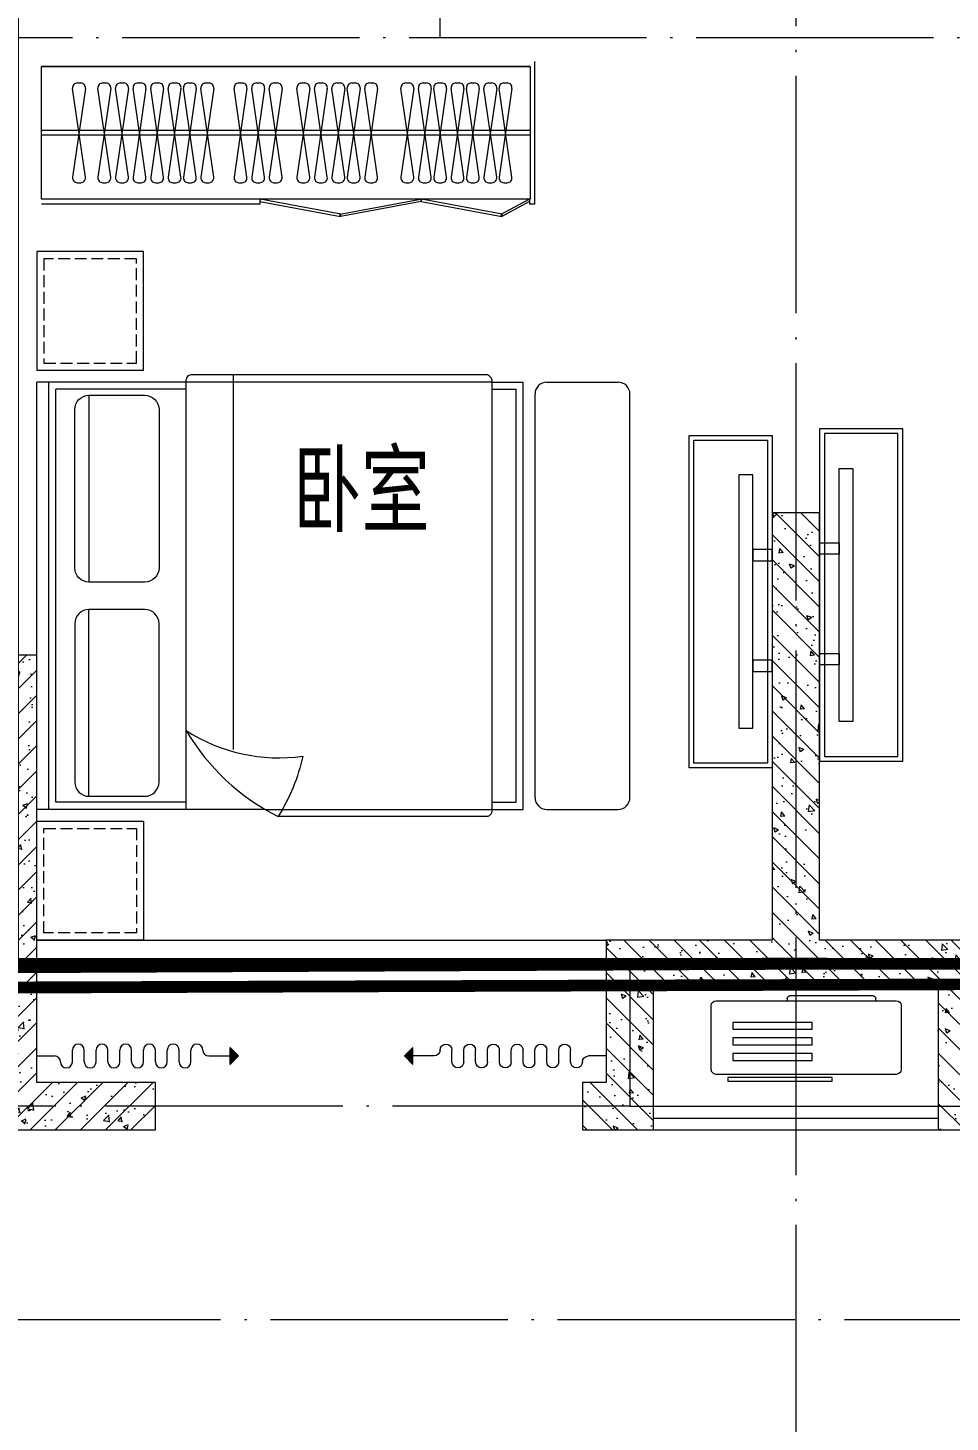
# Model space of a CAD drawing. Extents: x 5393441 to 5456441, y -1528218 to -1483673.
# Drawn here: x 5421704 to 5425591, y -1512931 to -1507058 of the extents above; entities that cross this region are included whole.
import ezdxf
from ezdxf.enums import TextEntityAlignment as Align

# ---------------------------------------------------------------- set-up
doc = ezdxf.new("R2010")
doc.units = 0
doc.header["$LTSCALE"] = 1000
doc.header["$MEASUREMENT"] = 0
doc.linetypes.add('DASH', pattern=[0.35, 0.25, -0.1])
doc.linetypes.add('DOTE', pattern=[2.4200000000000004, 2, -0.2, 0.02, -0.2])
for name, color, linetype, lineweight in [('DOTE', 250, 'DOTE', 5), ('fd', 4, 'Continuous', 5), ('PUB_TEXT', 7, 'Continuous', 5), ('RAIL', 163, 'Continuous', 5), ('WINDOW', 4, 'Continuous', 5), ('剪力墙', 2, 'Continuous', 15), ('剪力墙填充', 8, 'Continuous', 5), ('家具', 159, 'Continuous', 5), ('面积', 190, 'Continuous', 5)]:
    doc.layers.add(name, color=color, linetype=linetype, lineweight=lineweight)
doc.styles.add('_TCH_SPACE', font='simplex_.ttf', dxfattribs={"height": 5, "bigfont": 'GBCBIG'})
doc.styles.add('DIM_FONT', font='细黑一简.ttf', dxfattribs={"width": 0.8})

# ---------------------------------------------------------------- blocks, each defined once
blk = doc.blocks.new('A$C4EB5717C')
at = {"layer": '家具', "color": 8}
for p, q in [((520.3117667576298, 110.0002054055221), (520.3117667576298, 120.0002054055803)), ((893.1474350141361, 120.0002054055221), (893.1474350141361, 110.0002054054639)), ((883.1474350141361, 100.0002054054639), (530.3117667576298, 100.0002054055221))]:
    blk.add_line(p, q, dxfattribs=at)
at = {"layer": '家具'}
blk.add_lwpolyline([(220.000500085258, 120.0002054057649), (980.0005000853247, 120.0002054055122, 0.414213562373517), (1000.000500085331, 140.0002054055343), (1000.000500085032, 410.0002054054835, 0.414213562372746), (980.0005000850335, 430.0002054054614), (220.0005000855657, 430.0002054055245, 0.4142135623727947), (200.0005000855641, 410.0002054055467), (200.0005000852647, 140.0002054057871, 0.4142135623733224)], format="xyb", close=True, dxfattribs=at)
at = {"layer": '家具', "color": 8}
for points in [[(269.2124938257039, 459.1095238242997), (709.030639189994, 459.1095238242997), (709.030639189994, 443.9954681674717), (269.2124938257039, 443.9954681674717)], [(290.3771249873098, 371.5336505089654), (625.9059255968314, 371.5336505089654), (625.9059255968314, 342.5620511712041), (290.3771249873098, 342.5620511712041)], [(290.3771249873098, 305.7317620350514), (625.9059255968314, 305.7317620350514), (625.9059255968314, 276.7601626972901), (290.3771249873098, 276.7601626972901)], [(290.3771249873098, 239.9298735611374), (625.9059255968314, 239.9298735611374), (625.9059255968314, 210.9582742233761), (290.3771249873098, 210.9582742233761)]]:
    blk.add_lwpolyline(points, close=True, dxfattribs=at)
for centre, start, end in [((530.3117667576298, 110.0002054055221), 180, 270), ((883.1474350141361, 110.0002054054639), 270, 0)]:
    blk.add_arc(centre, 10, start, end, dxfattribs=at)
blk = doc.blocks.new('ytjhgkj')
at = {"layer": '家具', "ltscale": 0.5}
blk.add_lwpolyline([(34949.42200023276, 26115.78217387347), (34599.42200023276, 26115.78217387347), (34599.42200023276, 27515.78217387347), (34949.42200023276, 27515.78217387347)], close=True, dxfattribs=at)
at = {"layer": '家具', "color": 251, "ltscale": 40}
for points in [[(34929.42200023276, 26135.78217387347), (34619.42200023276, 26135.78217387347), (34619.42200023276, 27495.78217387347), (34929.42200023276, 27495.78217387347)], [(34739.41414774628, 27348.91477382826), (34681.28702183755, 27348.91477382826), (34681.28702183755, 26282.64944328725), (34739.41414774628, 26282.64944328725)], [(34681.28702183755, 27110.15441524234), (34599.42202354333, 27110.15441524234), (34599.42202354333, 27062.23665620092), (34681.28702183755, 27062.23665620092)], [(34681.28702183755, 26643.83288781889), (34599.42202354333, 26643.83288781889), (34599.42202354333, 26595.91512877747), (34681.28702183755, 26595.91512877747)]]:
    blk.add_lwpolyline(points, close=True, dxfattribs=at)
blk = doc.blocks.new('dgfgf')
at = {"layer": '家具'}
blk.add_lwpolyline([(7597.416674697219, -62676.15392832961), (7147.416674697219, -62676.15392832962), (7147.41667469719, -63176.15392832961), (7597.416674697219, -63176.15392832962), (7597.416674697219, -62676.15392832961), (7517.416674697219, -62676.1539283296)], dxfattribs=at)
at = {"layer": '家具', "color": 251, "linetype": 'DASH', "ltscale": 0.2}
blk.add_lwpolyline([(7567.416674697248, -62706.1539283296), (7177.416674697248, -62706.1539283296), (7177.416674697248, -63146.1539283296), (7567.416674697248, -63146.1539283296)], close=True, dxfattribs=at)
blk = doc.blocks.new('A$C31D9048E')
at = {"layer": '家具'}
for p, q in [((629.0947279543325, 2349.999674198214), (-0.0004633956123143435, 2349.999674198214)), ((-0.0004633956123143435, 549.9996741979849), (-0.0004633956123143435, 2349.999674198214)), ((49.99953660438769, 549.9996741982177), (49.99953660415486, 2349.999674198214)), ((629.0947279545944, 550.0328832964879), (629.0947279543616, 2359.999674198214)), ((1919.999536604155, 2349.999674198214), (629.0947279543325, 2349.999674198214)), ((1899.999536604155, 2379.999674198447), (649.0947279543616, 2379.999674198214)), ((829.4731462656055, 802.6156097261701), (829.4731462653435, 2379.999674198218)), ((1919.99921416468, 550.0287037072667), (1919.999534142669, 2349.999674198218)), ((1919.999536604155, 2349.999674198214), (2049.999536604126, 2349.999674198214)), ((2049.999536604359, 550.0328832964879), (2049.999536604126, 2349.999674198214)), ((2149.999536604155, 2349.999674198101), (2449.999536604126, 2349.999674198334)), ((79.99953660438769, 579.9996741982177), (79.99953660415486, 2319.999674198214)), ((629.0947279543616, 2319.999674198218), (79.99953660415486, 2319.999674198214)), ((219.8553038064856, 2294.541980189038), (219.8553038064856, 1507.784253727645)), ((1919.999536604126, 2319.999674198218), (2019.999536604155, 2319.999674198214)), ((2019.999536604388, 580.0319187936802), (2019.999536604155, 2319.999674198214)), ((2099.999536604155, 600.0328832964879), (2099.999536604155, 2299.999674198098)), ((2499.999536604621, 600.0328832964879), (2499.999536604155, 2299.999674198334)), ((219.8553038064856, 605.4573682073969), (219.8553038064856, 1392.215094668791)), ((962.3110120284546, 549.9996741984505), (-0.0004633956123143435, 549.9996741979849)), ((629.0947279545944, 579.9996741984505), (79.99953660438769, 579.9996741982177)), ((962.3110120284546, 549.9996741984505), (1919.999214164913, 550.0288396433425)), ((1919.999214164913, 550.0288396433425), (2049.999536604359, 550.0328832964879)), ((1919.999221548904, 580.02870372287), (2019.999536604388, 580.0319187936802)), ((2149.999536604126, 550.0328832964842), (2449.999536604621, 550.0328832964879)), ((1899.999536604155, 519.9996741982177), (1017.059984328225, 519.9996741982177))]:
    blk.add_line(p, q, dxfattribs=at)
for points in [[(219.8553038064856, 2294.541980189038), (455.2526807535614, 2294.541980189038, -0.4142135623730953), (515.2526807535905, 2234.541980189038), (515.2526807536196, 1567.784253727641, -0.414213562373095), (455.2526807535614, 1507.784253727641), (219.8553038064856, 1507.784253727645, -0.414213562373095), (159.8553038064565, 1567.784253727645), (159.8553038064856, 2234.541980189035, -0.414213562373095)], [(219.8553038064856, 605.4573682073969), (455.2526807535905, 605.4573682073969, 0.4142135623730953), (515.2526807535905, 665.4573682073969), (515.2526807535905, 1332.215094668787, 0.414213562373095), (455.2526807535905, 1392.215094668787), (219.8553038064856, 1392.215094668791, 0.414213562373095), (159.8553038064856, 1332.215094668791), (159.8553038064565, 665.4573682073933, 0.414213562373095)]]:
    blk.add_lwpolyline(points, format="xyb", close=True, dxfattribs=at)
blk.add_lwpolyline([(629.0947279545944, 882.6448233297524, 0.1803020398392493), (1120.790569794597, 774.6378054388297, -0.08863692969021798), (1017.063932771096, 520.1276560507249, 28871.27155084922)], format="xyb", dxfattribs=at)
for centre, radius, start, end in [((649.0947279543616, 2359.999674198214), 20, 90, 180), ((1889.355076357722, 2351.236703215163), 30.66941528179127, 357.6883884876952, 69.69174004803045), ((2149.999536604155, 2299.999674198098), 50, 90, 180), ((2449.999536604155, 2299.999674198334), 50, 0, 90), ((1441.535840251221, 1363.264081658563), 943.9573255325126, 210.6074670313335, 243.2773086985565), ((2149.999536604155, 600.0328832964879), 50, 180, 270), ((2449.999536604591, 600.0328832964879), 50, 270, 0), ((1889.317952258047, 548.7882536090874), 30.70632750165869, 290.3566406109307, 2.315219899535929)]:
    blk.add_arc(centre, radius, start, end, dxfattribs=at)
at = {"layer": '家具', "color": 8}
blk.add_blockref('dgfgf', (-7147.417138092918, 65576.15360252792), dxfattribs=at)
at = {"layer": '家具', "xscale": -0.9999999999999999, "rotation": 180}
blk.add_blockref('dgfgf', (-7147.417138092918, -62676.15425413148), dxfattribs=at)
blk = doc.blocks.new('A$C50400A6F')
at = {"layer": '家具'}
blk.add_hatch(color=256, dxfattribs=at).paths.add_polyline_path([(814.6446048791113, 14.64463077617984), (814.6446048791113, 85.35530889483925), (849.999943938441, 49.99996983550955)])
for p, q in [((149.999943938441, 24.99996983550955), (149.999943938441, 74.99996983550955)), ((199.999943938441, 24.99996983550955), (199.999943938441, 74.99996983550955)), ((249.999943938441, 24.99996983550955), (249.999943938441, 74.99996983550955)), ((299.999943938441, 24.99996983550955), (299.999943938441, 74.99996983550955)), ((349.999943938441, 24.99996983550955), (349.999943938441, 74.99996983550955)), ((399.999943938441, 24.99996983550955), (399.999943938441, 74.99996983550955)), ((449.999943938441, 24.99996983550955), (449.999943938441, 74.99996983550955)), ((499.999943938441, 24.99996983550955), (499.999943938441, 74.99996983550955)), ((549.999943938441, 24.99996983550955), (549.999943938441, 74.99996983550955)), ((599.999943938441, 24.99996983550955), (599.999943938441, 74.99996983550955)), ((649.999943938441, 24.99996983550955), (649.999943938441, 74.99996983550955)), ((699.999943938441, 74.99996983550955), (699.999943938441, 74.99996983550955)), ((849.999943938441, 49.99996983550955), (814.6446048791113, 85.35530889483925)), ((814.6446048791113, 14.64463077617984), (814.644604879104, 85.35530889484653)), ((-5.606155900750309e-05, 49.99996983550955), (74.99994393844099, 49.99996983550955)), ((99.99994393844099, 24.99996983550955), (99.99994393844099, 24.99996983550955)), ((724.999943938441, 49.99996983550955), (814.644604879104, 49.99996983550955)), ((849.999943938441, 49.99996983550955), (814.6446048791113, 14.64463077617984))]:
    blk.add_line(p, q, dxfattribs=at)
for centre, start, end in [((174.999943938441, 74.99996983550955), 0, 180), ((274.999943938441, 74.99996983550955), 0, 180), ((374.999943938441, 74.99996983550955), 0, 180), ((474.999943938441, 74.99996983550955), 0, 180), ((574.999943938441, 74.99996983550955), 0, 180), ((674.999943938441, 74.99996983550955), 0, 180), ((724.999943938441, 74.99996983550955), 180, 270), ((74.99994393844099, 24.99996983550955), 0, 90), ((124.999943938441, 24.99996983550955), 180, 0), ((224.999943938441, 24.99996983550955), 180, 0), ((324.999943938441, 24.99996983550955), 180, 0), ((424.999943938441, 24.99996983550955), 180, 0), ((524.999943938441, 24.99996983550955), 180, 0), ((624.999943938441, 24.99996983550955), 180, 0)]:
    blk.add_arc(centre, 25, start, end, dxfattribs=at)
blk = doc.blocks.new('jianliqiang')
at = {"layer": '剪力墙填充'}
h = blk.add_hatch(dxfattribs=at)
h.set_pattern_fill('钢筋混凝土', color=256, scale=30, style=0)
h.set_pattern_definition([(135.0000000166486, (5909537.566687189, 5985.961598103284), (53.03300857358112, 53.033008604401), []), (130.0000000166486, (5909537.566687189, 5985.961598103284), (-215.1780547747558, -18.82564055730339), [22.5, -247.5]), (185.0000000166486, (5909537.566687189, 5985.961598103284), (41.62540001833007, 225.6576401220987), [18, -198]), (79.5486000166486, (5909519.63518319, 5984.392796098022), (-173.5528145743061, 206.8318625678564), [19.12205699999995, -210.3426335999996]), (133.8158000166486, (5909537.566687171, 6045.961598103284), (-320.1723145732648, -49.65570439173874), [33.75, -371.25]), (83.3644000166486, (5909510.885663672, 6041.823605995509), (-280.3988117495266, 292.2353611886563), [28.68308639999995, -315.5138999999992]), (188.8158000166486, (5909537.566687171, 6045.961598103284), (-280.3985836250038, 292.2355801961212), [27, -297]), (159.0000000166486, (5909507.566687176, 6030.961598094553), (-179.0721156004415, -120.7856672516351), [22.5, -247.5]), (214.0000000166486, (5909507.566687176, 6030.961598094553), (-72.99459963968714, 217.5450134928457), [17.99999999999999, -197.9999999999999]), (108.5486000166486, (5909492.644017278, 6020.896116290241), (-252.0667886025625, 96.759148939742), [19.122057, -210.3426336]), (142.5000000166486, (5909537.566687189, 5985.961598103284), (-3.647956624206154, 99.86815614833344), [0, -195.6, 0, -201, 0, -198.75]), (172.5000000166486, (5909537.566687189, 5985.961598103284), (-78.92086126702615, 118.3235135417758), [0, -114.6, 0, -191.1, 0, -75.75]), (212.5000000166486, (5909604.466687188, 5985.961598122725), (-160.1467308497566, -6.766461566848198), [0, -75, 0, -234, 0, -310.5]), (222.5000000166486, (5909634.466687188, 5985.961598131456), (-174.9558508114422, 30.03149464885791), [0, -97.5, 0, -155.4, 0, -220.5])])
h.paths.add_polyline_path([(3235072.603511647, -533867.5624207046), (3234872.603506584, -533867.5624207449), (3234872.603506962, -535667.5624207449), (3234172.603513712, -535667.5624208832), (3234172.603513886, -536267.5624380196), (3234072.603513003, -536267.5624380421), (3234072.603513049, -536467.5624380454), (3234372.603513053, -536467.5624381257), (3234372.603512933, -535867.562438081), (3235572.603579616, -535867.5624378102), (3235572.603512423, -536467.562437623), (3236072.603510561, -536467.5624376845), (3236072.603510514, -536267.5624376845), (3235772.603512979, -536267.5624377548), (3235772.60351279, -535667.5624377681), (3235072.603512301, -535667.56242072)])
h = blk.add_hatch(dxfattribs=at)
h.set_pattern_fill('钢筋混凝土', color=256, scale=30, style=0)
h.set_pattern_definition([(45, (679807.6401672168, 5985.960837102029), (-53.03300858899106, 53.03300858899107), []), (49.99999999999999, (679807.6401672168, 5985.960837102029), (215.178054780226, -18.82564049477853), [22.5, -247.5]), (355, (679807.6401672168, 5985.960837102029), (-41.6254000839, 225.6576401100035), [18, -198]), (100.4514, (679825.5716712167, 5984.392035102006), (173.5528145142065, 206.8318626182861), [19.12205699999993, -210.3426335999995]), (46.18420000000001, (679807.6401672168, 6045.960837102029), (320.1723145876933, -49.65570429870542), [33.75, -371.25]), (96.63559999999998, (679834.3211907167, 6041.822845002054), (280.398811664611, 292.2353612701325), [28.68308639999996, -315.5138999999993]), (351.1842, (679807.6401672168, 6045.960837102029), (280.3985835400882, 292.2355802775974), [27, -297]), (21, (679837.6401672168, 6030.960837102029), (179.0721156355385, -120.7856671996016), [22.5, -247.5]), (326.0000000000001, (679837.6401672168, 6030.960837102029), (72.99459957647451, 217.5450135140559), [18, -198]), (71.4514, (679852.5628371169, 6020.895355302026), (252.066788574447, 96.75914901298572), [19.122057, -210.3426336]), (37.50000000000001, (679807.6401672168, 5985.960837102029), (3.647956595187201, 99.86815614939344), [0, -195.6, 0, -201, 0, -198.75]), (7.499999999999999, (679807.6401672168, 5985.960837102029), (78.92086123264458, 118.3235135647081), [0, -114.6, 0, -191.1, 0, -75.75]), (327.5, (679740.7401672169, 5985.960837102029), (160.1467308517227, -6.76646152031394), [0, -75, 0, -234, 0, -310.5]), (317.5, (679710.7401672169, 5985.960837102029), (174.9558508027159, 30.03149469969529), [0, -97.5, 0, -155.4, 0, -220.5])])
h.paths.add_polyline_path([(3231072.603504538, -536267.5624213708), (3231072.603504527, -536467.5624213708), (3231772.603504428, -536467.5624213088), (3232272.60350938, -536467.5624213121), (3232272.60350938, -536267.5624213121), (3231772.603504409, -536267.5624213619), (3231772.603504409, -534467.5624213619), (3231572.603504251, -534467.5624213796), (3231572.603504409, -536267.562421395)])
at = {"layer": '剪力墙'}
for points in [[(3235072.603511647, -533867.5624207046), (3234872.603506584, -533867.5624207449), (3234872.603506962, -535667.5624207449), (3234172.603513712, -535667.5624208832), (3234172.603513886, -536267.5624380196), (3234072.603513003, -536267.5624380421), (3234072.603513049, -536467.5624380454), (3234372.603513053, -536467.5624381257), (3234372.603512933, -535867.562438081), (3235572.603579616, -535867.5624378102), (3235572.603512423, -536467.562437623), (3236072.603510561, -536467.5624376845), (3236072.603510514, -536267.5624376845), (3235772.603512979, -536267.5624377548), (3235772.60351279, -535667.5624377681), (3235072.603512301, -535667.56242072)], [(3231072.603504538, -536267.5624213708), (3231072.603504527, -536467.5624213708), (3231772.603504428, -536467.5624213088), (3232272.60350938, -536467.5624213121), (3232272.60350938, -536267.5624213121), (3231772.603504409, -536267.5624213619), (3231772.603504409, -534467.5624213619), (3231572.603504251, -534467.5624213796), (3231572.603504409, -536267.562421395)]]:
    blk.add_lwpolyline(points, close=True, dxfattribs=at)
blk.add_lwpolyline([(3235572.603512883, -535867.5624378102), (3234872.603512052, -535867.5624206918), (3234372.603512901, -535867.5624208348)], dxfattribs=at)

msp = doc.modelspace()

# ---------------------------------------------------------------- linework, layer by layer
at = {"layer": 'DOTE'}
msp.add_line((5423441.184811097, -1507100.437120574), (5423441.184811093, -1504700.437120281), dxfattribs=at)
at = {"layer": 'DOTE', "linetype": 'DOTE', "ltscale": 0.5}
for p, q in [((5424941.184815693, -1506050.437120214), (5424941.184816394, -1515828.965764379)), ((5427941.184810849, -1507100.437121223), (5421641.184810351, -1507100.437120314)), ((5424541.184816039, -1511000.437120293), (5421641.184811093, -1511000.437120241)), ((5424241.184816041, -1511000.437120287), (5424241.184816083, -1511600.437120305)), ((5427941.184810949, -1511000.437120154), (5424541.184816054, -1511000.437120293)), ((5424241.184816083, -1511600.437120287), (5421641.184811159, -1511600.437120241)), ((5443086.259221252, -1512500.437119466), (5421641.184811221, -1512500.437120314))]:
    msp.add_line(p, q, dxfattribs=at)
at = {"layer": 'DOTE', "linetype": 'DOTE'}
msp.add_line((5424241.184816083, -1511600.437120305), (5425641.184816075, -1511600.437120247), dxfattribs=at)
at = {"layer": 'RAIL'}
for p, q in [((5424341.184816084, -1511650.43712032), (5425541.184815998, -1511650.437120247)), ((5424341.184816089, -1511700.43712032), (5425541.184816003, -1511700.437120247))]:
    msp.add_line(p, q, dxfattribs=at)
at = {"layer": 'WINDOW'}
msp.add_line((5421741.184811061, -1510900.437120503), (5424141.184816007, -1510900.437120249), dxfattribs=at)
at = {"layer": '家具'}
for p, q in [((5423821.184811839, -1507220.437120522), (5421761.184811104, -1507220.437121605)), ((5423841.184811959, -1507800.437120518), (5423841.184811845, -1507200.437120627)), ((5422681.184788743, -1507780.437121871), (5421761.18481122, -1507780.437121589)), ((5422681.184788747, -1507800.437121871), (5421761.184811223, -1507800.437121589)), ((5422681.184788743, -1507780.437121871), (5422681.184788747, -1507800.437121871)), ((5423818.68478859, -1507780.437120568), (5423821.184811954, -1507780.437120522)), ((5423818.68478859, -1507780.437120568), (5423818.684788595, -1507800.437120568)), ((5423818.68478859, -1507780.437120663), (5423818.684788595, -1507800.437120568)), ((5423841.184811959, -1507800.437120518), (5423818.684788595, -1507800.437120568))]:
    msp.add_line(p, q, dxfattribs=at)
at = {"layer": '家具', "color": 8}
for p, q in [((5421912.237421005, -1507290.437121887), (5421926.55009847, -1507290.437121884)), ((5422019.125828943, -1507290.437121886), (5422033.438506409, -1507290.437121883)), ((5422093.484926087, -1507290.437121871), (5422107.797603552, -1507290.437121868)), ((5422167.075617456, -1507290.437121856), (5422181.388294921, -1507290.437121853)), ((5422241.4347146, -1507290.43712184), (5422255.747392065, -1507290.437121837)), ((5422315.025405969, -1507290.437121825), (5422329.338083434, -1507290.437121822)), ((5422379.417112694, -1507290.437121812), (5422393.72979016, -1507290.437121809)), ((5422453.007804063, -1507290.437121797), (5422467.320481529, -1507290.437121794)), ((5422592.941219524, -1507290.437121799), (5422607.25389699, -1507290.437121796)), ((5422667.300316668, -1507290.437121783), (5422681.612994133, -1507290.43712178)), ((5422740.891008037, -1507290.437121767), (5422755.203685503, -1507290.437121763)), ((5422857.399478831, -1507290.437121775), (5422871.712156297, -1507290.437121772)), ((5422931.758575975, -1507290.437121759), (5422946.07125344, -1507290.437121756)), ((5423005.349267344, -1507290.437121743), (5423019.66194481, -1507290.437121739)), ((5423069.740974071, -1507290.437121728), (5423084.053651536, -1507290.437121725)), ((5423143.33166544, -1507290.437121712), (5423157.644342906, -1507290.437121709)), ((5423296.185190706, -1507290.437121703), (5423310.497868171, -1507290.4371217)), ((5423369.775882075, -1507290.437121688), (5423384.088559541, -1507290.437121685)), ((5423434.167588801, -1507290.437121674), (5423448.480266267, -1507290.437121671)), ((5423507.75828017, -1507290.437121659), (5423522.070957636, -1507290.437121656)), ((5423572.149986896, -1507290.437121646), (5423586.462664361, -1507290.437121643)), ((5423645.740678265, -1507290.437121631), (5423660.05335573, -1507290.437121628)), ((5423710.13238499, -1507290.437121618), (5423724.445062456, -1507290.437121614)), ((5421946.374656488, -1507313.080396282), (5421892.412863073, -1507687.793847489)), ((5421946.374656566, -1507687.793847478), (5421892.412862996, -1507313.080396293)), ((5422053.263064426, -1507313.080396281), (5421999.301271011, -1507687.793847488)), ((5422053.263064505, -1507687.793847477), (5421999.301270935, -1507313.080396292)), ((5422127.62216157, -1507313.080396265), (5422073.660368155, -1507687.793847473)), ((5422127.622161648, -1507687.793847462), (5422073.660368077, -1507313.080396276)), ((5422201.212852939, -1507313.08039625), (5422147.251059524, -1507687.793847458)), ((5422201.212853017, -1507687.793847447), (5422147.251059447, -1507313.080396262)), ((5422275.571950083, -1507313.080396235), (5422221.610156667, -1507687.793847442)), ((5422275.571950161, -1507687.793847431), (5422221.61015659, -1507313.080396246)), ((5422349.162641453, -1507313.08039622), (5422295.200848036, -1507687.793847427)), ((5422349.16264153, -1507687.793847416), (5422295.20084796, -1507313.080396231)), ((5422413.554348178, -1507313.080396206), (5422359.592554763, -1507687.793847414)), ((5422413.554348256, -1507687.793847403), (5422359.592554686, -1507313.080396218)), ((5422487.145039548, -1507313.080396191), (5422433.183246132, -1507687.793847399)), ((5422487.145039625, -1507687.793847388), (5422433.183246055, -1507313.080396202)), ((5422627.078455009, -1507313.080396193), (5422573.116661599, -1507687.793847402)), ((5422627.078455091, -1507687.79384739), (5422573.116661516, -1507313.080396205)), ((5422701.437552152, -1507313.080396177), (5422647.475758742, -1507687.793847385)), ((5422701.437552235, -1507687.793847374), (5422647.47575866, -1507313.080396189)), ((5422775.028243522, -1507313.080396161), (5422721.066450112, -1507687.793847369)), ((5422775.028243604, -1507687.793847357), (5422721.066450029, -1507313.080396173)), ((5422891.536714315, -1507313.08039617), (5422837.574920906, -1507687.793847378)), ((5422891.536714398, -1507687.793847366), (5422837.574920823, -1507313.080396182)), ((5422965.895811459, -1507313.080396153), (5422911.934018048, -1507687.793847362)), ((5422965.895811542, -1507687.79384735), (5422911.934017967, -1507313.080396165)), ((5423039.486502829, -1507313.080396137), (5422985.524709418, -1507687.793847345)), ((5423039.486502911, -1507687.793847333), (5422985.524709336, -1507313.080396149)), ((5423103.878209555, -1507313.080396123), (5423049.916416145, -1507687.793847331)), ((5423103.878209637, -1507687.793847319), (5423049.916416061, -1507313.080396135)), ((5423177.468900924, -1507313.080396106), (5423123.507107514, -1507687.793847315)), ((5423177.468901007, -1507687.793847303), (5423123.50710743, -1507313.080396118)), ((5423330.32242619, -1507313.080396098), (5423276.360632773, -1507687.793847305)), ((5423330.322426266, -1507687.793847294), (5423276.360632696, -1507313.080396109)), ((5423403.913117559, -1507313.080396082), (5423349.951324143, -1507687.79384729)), ((5423403.913117636, -1507687.793847279), (5423349.951324065, -1507313.080396094)), ((5423468.304824284, -1507313.080396069), (5423414.343030869, -1507687.793847277)), ((5423468.304824362, -1507687.793847265), (5423414.343030792, -1507313.08039608)), ((5423541.895515653, -1507313.080396054), (5423487.933722238, -1507687.793847261)), ((5423541.895515731, -1507687.793847251), (5423487.933722161, -1507313.080396065)), ((5423606.287222379, -1507313.080396041), (5423552.325428964, -1507687.793847248)), ((5423606.287222456, -1507687.793847237), (5423552.325428887, -1507313.080396052)), ((5423679.877913749, -1507313.080396025), (5423625.916120333, -1507687.793847233)), ((5423679.877913826, -1507687.793847222), (5423625.916120256, -1507313.080396037)), ((5423744.269620474, -1507313.080396012), (5423690.307827059, -1507687.79384722)), ((5423744.269620552, -1507687.793847208), (5423690.307826982, -1507313.080396023)), ((5423821.184811894, -1507490.437120522), (5421761.18481116, -1507490.437121589)), ((5423821.184811899, -1507510.437120522), (5421761.184811164, -1507510.437121589)), ((5421912.237421091, -1507710.437121887), (5421926.550098556, -1507710.437121884)), ((5422019.125829029, -1507710.437121886), (5422033.438506494, -1507710.437121883)), ((5422093.484926173, -1507710.437121871), (5422107.797603638, -1507710.437121868)), ((5422167.075617542, -1507710.437121856), (5422181.388295007, -1507710.437121853)), ((5422241.434714685, -1507710.43712184), (5422255.747392151, -1507710.437121837)), ((5422315.025406054, -1507710.437121825), (5422329.338083521, -1507710.437121822)), ((5422379.417112781, -1507710.437121812), (5422393.729790246, -1507710.437121809)), ((5422453.00780415, -1507710.437121797), (5422467.320481616, -1507710.437121794)), ((5422592.941219618, -1507710.437121799), (5422607.253897083, -1507710.437121796)), ((5422667.300316761, -1507710.437121783), (5422681.612994227, -1507710.43712178)), ((5422740.89100813, -1507710.437121767), (5422755.203685596, -1507710.437121763)), ((5422857.399478924, -1507710.437121775), (5422871.71215639, -1507710.437121772)), ((5422931.758576068, -1507710.437121759), (5422946.071253533, -1507710.437121756)), ((5423005.349267437, -1507710.437121743), (5423019.661944903, -1507710.437121739)), ((5423069.740974163, -1507710.437121728), (5423084.053651628, -1507710.437121725)), ((5423143.331665532, -1507710.437121712), (5423157.644342997, -1507710.437121709)), ((5423296.185190792, -1507710.437121703), (5423310.497868258, -1507710.4371217)), ((5423369.775882161, -1507710.437121688), (5423384.088559627, -1507710.437121685)), ((5423434.167588887, -1507710.437121674), (5423448.480266352, -1507710.437121671)), ((5423507.758280256, -1507710.437121659), (5423522.070957721, -1507710.437121656)), ((5423572.149986981, -1507710.437121646), (5423586.462664447, -1507710.437121643)), ((5423645.74067835, -1507710.437121631), (5423660.053355817, -1507710.437121628)), ((5423710.132385077, -1507710.437121618), (5423724.445062542, -1507710.437121614))]:
    msp.add_line(p, q, dxfattribs=at)
at = {"layer": '家具'}
for points in [[(5423821.184811954, -1507780.437120522), (5421761.184811231, -1507780.437121589), (5421761.184811115, -1507220.437121628), (5423821.184811839, -1507220.437120561)], [(5422681.184788744, -1507790.269219888), (5423021.18478873, -1507853.371486468), (5423023.009575996, -1507843.53938845), (5422683.00957601, -1507780.43712187)], [(5423361.18478869, -1507790.269219748), (5423021.18478873, -1507853.371486468), (5423019.360001461, -1507843.539388451), (5423359.360001421, -1507780.437121731)], [(5423361.184788694, -1507790.269219748), (5423701.184788679, -1507853.371486328), (5423703.009575944, -1507843.53938831), (5423363.009575959, -1507780.43712173)], [(5423818.684788593, -1507790.269218586), (5423701.184788679, -1507853.371486328), (5423699.360001409, -1507843.539388311), (5423816.860001324, -1507780.437120569)]]:
    msp.add_lwpolyline(points, close=True, dxfattribs=at)
at = {"layer": '家具', "color": 8}
for centre, start, end in [((5421912.237421009, -1507310.437121887), 90, 187.5946433684754), ((5421926.550098474, -1507310.437121884), 352.4053566550765, 90), ((5422019.125828947, -1507310.437121886), 90, 187.5946433684754), ((5422033.438506412, -1507310.437121883), 352.4053566550765, 90), ((5422093.484926091, -1507310.437121871), 90, 187.5946433684754), ((5422107.797603556, -1507310.437121868), 352.4053566550765, 90), ((5422167.07561746, -1507310.437121856), 90, 187.5946433684754), ((5422181.388294925, -1507310.437121853), 352.4053566550765, 90), ((5422241.434714603, -1507310.43712184), 90, 187.5946433684754), ((5422255.747392069, -1507310.437121837), 352.4053566550765, 90), ((5422315.025405972, -1507310.437121825), 90, 187.5946433684754), ((5422329.338083439, -1507310.437121822), 352.4053566550765, 90), ((5422379.417112699, -1507310.437121812), 90, 187.5946433684754), ((5422393.729790164, -1507310.437121809), 352.4053566550765, 90), ((5422453.007804068, -1507310.437121797), 90, 187.5946433684754), ((5422467.320481534, -1507310.437121794), 352.4053566550765, 90), ((5422592.941219529, -1507310.437121799), 90, 187.5946433684754), ((5422607.253896995, -1507310.437121796), 352.4053566550765, 90), ((5422667.300316673, -1507310.437121783), 90, 187.5946433684754), ((5422681.612994138, -1507310.43712178), 352.4053566550765, 90), ((5422740.891008042, -1507310.437121767), 90, 187.5946433684754), ((5422755.203685508, -1507310.437121763), 352.4053566550765, 90), ((5422857.399478836, -1507310.437121775), 90, 187.5946433684754), ((5422871.712156301, -1507310.437121772), 352.4053566550765, 90), ((5422931.75857598, -1507310.437121759), 90, 187.5946433684754), ((5422946.071253445, -1507310.437121756), 352.4053566550765, 90), ((5423005.349267349, -1507310.437121743), 90, 187.5946433684754), ((5423019.661944815, -1507310.437121739), 352.4053566550765, 90), ((5423069.740974075, -1507310.437121728), 90, 187.5946433684754), ((5423084.053651541, -1507310.437121725), 352.4053566550765, 90), ((5423143.331665444, -1507310.437121712), 90, 187.5946433684754), ((5423157.64434291, -1507310.437121709), 352.4053566550765, 90), ((5423296.18519071, -1507310.437121703), 90, 187.5946433684754), ((5423310.497868176, -1507310.4371217), 352.4053566550765, 90), ((5423369.775882079, -1507310.437121688), 90, 187.5946433684754), ((5423384.088559545, -1507310.437121685), 352.4053566550765, 90), ((5423434.167588805, -1507310.437121674), 90, 187.5946433684754), ((5423448.48026627, -1507310.437121671), 352.4053566550765, 90), ((5423507.758280174, -1507310.437121659), 90, 187.5946433684754), ((5423522.070957639, -1507310.437121656), 352.4053566550765, 90), ((5423572.149986899, -1507310.437121646), 90, 187.5946433684754), ((5423586.462664365, -1507310.437121643), 352.4053566550765, 90), ((5423645.740678268, -1507310.437121631), 90, 187.5946433684754), ((5423660.053355735, -1507310.437121628), 352.4053566550765, 90), ((5423710.132384995, -1507310.437121618), 90, 187.5946433684754), ((5423724.44506246, -1507310.437121614), 352.4053566550765, 90), ((5421912.237421087, -1507690.437121887), 172.4053566550766, 270), ((5421926.550098552, -1507690.437121884), 270, 7.594643368475433), ((5422019.125829025, -1507690.437121886), 172.4053566550766, 270), ((5422033.438506491, -1507690.437121883), 270, 7.594643368475433), ((5422093.484926169, -1507690.437121871), 172.4053566550766, 270), ((5422107.797603634, -1507690.437121868), 270, 7.594643368475433), ((5422167.075617538, -1507690.437121856), 172.4053566550766, 270), ((5422181.388295003, -1507690.437121853), 270, 7.594643368475433), ((5422241.434714681, -1507690.43712184), 172.4053566550766, 270), ((5422255.747392147, -1507690.437121837), 270, 7.594643368475433), ((5422315.02540605, -1507690.437121825), 172.4053566550766, 270), ((5422329.338083516, -1507690.437121822), 270, 7.594643368475433), ((5422379.417112776, -1507690.437121812), 172.4053566550766, 270), ((5422393.729790241, -1507690.437121809), 270, 7.594643368475433), ((5422453.007804145, -1507690.437121797), 172.4053566550766, 270), ((5422467.320481611, -1507690.437121794), 270, 7.594643368475433), ((5422592.941219612, -1507690.437121799), 172.4053566550766, 270), ((5422607.253897077, -1507690.437121796), 270, 7.594643368475433), ((5422667.300316756, -1507690.437121783), 172.4053566550766, 270), ((5422681.612994221, -1507690.43712178), 270, 7.594643368475433), ((5422740.891008125, -1507690.437121767), 172.4053566550766, 270), ((5422755.203685591, -1507690.437121763), 270, 7.594643368475433), ((5422857.399478919, -1507690.437121775), 172.4053566550766, 270), ((5422871.712156384, -1507690.437121772), 270, 7.594643368475433), ((5422931.758576063, -1507690.437121759), 172.4053566550766, 270), ((5422946.071253528, -1507690.437121756), 270, 7.594643368475433), ((5423005.349267432, -1507690.437121743), 172.4053566550766, 270), ((5423019.661944898, -1507690.437121739), 270, 7.594643368475433), ((5423069.740974158, -1507690.437121728), 172.4053566550766, 270), ((5423084.053651623, -1507690.437121725), 270, 7.594643368475433), ((5423143.331665527, -1507690.437121712), 172.4053566550766, 270), ((5423157.644342993, -1507690.437121709), 270, 7.594643368475433), ((5423296.185190788, -1507690.437121703), 172.4053566550766, 270), ((5423310.497868253, -1507690.4371217), 270, 7.594643368475433), ((5423369.775882157, -1507690.437121688), 172.4053566550766, 270), ((5423384.088559623, -1507690.437121685), 270, 7.594643368475433), ((5423434.167588883, -1507690.437121674), 172.4053566550766, 270), ((5423448.480266348, -1507690.437121671), 270, 7.594643368475433), ((5423507.758280252, -1507690.437121659), 172.4053566550766, 270), ((5423522.070957717, -1507690.437121656), 270, 7.594643368475433), ((5423572.149986978, -1507690.437121646), 172.4053566550766, 270), ((5423586.462664443, -1507690.437121643), 270, 7.594643368475433), ((5423645.740678347, -1507690.437121631), 172.4053566550766, 270), ((5423660.053355812, -1507690.437121628), 270, 7.594643368475433), ((5423710.132385072, -1507690.437121618), 172.4053566550766, 270), ((5423724.445062538, -1507690.437121614), 270, 7.594643368475433)]:
    msp.add_arc(centre, 20, start, end, dxfattribs=at)
at = {"layer": '面积', "const_width": 50}
msp.add_lwpolyline([(5431841.184807387, -1511000.437160529), (5431341.184808558, -1511000.437160481), (5427941.18481016, -1512500.437160113), (5427941.184810227, -1511000.437160188), (5424941.184815269, -1511000.437159847), (5421641.184810372, -1511000.437159708), (5421641.184810184, -1504700.437159653), (5423441.184811183, -1504700.437159878), (5424941.18481561, -1506050.437159866), (5424941.184815152, -1504700.437160066), (5424941.184814822, -1503700.437159836), (5431841.184807658, -1503700.437122048), (5431841.184807387, -1511000.437160529)], close=True, dxfattribs=at)
at = {"layer": '面积', "color": 1, "const_width": 50}
msp.add_lwpolyline([(5411941.184813653, -1511100.437163976), (5415441.18481186, -1512600.437164147), (5415441.18481192, -1511100.437164739), (5421641.184811465, -1511100.437164981), (5427841.184811009, -1511100.437164739), (5427841.184811069, -1512600.437164147), (5431341.184809276, -1511100.437163976), (5431941.184809273, -1511100.4371642), (5431941.184809218, -1509700.437119812), (5435641.184809165, -1508200.437119658), (5435841.184809165, -1508200.437163853)], dxfattribs=at)

# ---------------------------------------------------------------- block references
at = {"layer": 'fd'}
msp.add_blockref('jianliqiang', (2189968.581305367, -975232.8746567525), dxfattribs=at)
at = {"layer": '家具'}
for name, p, rotation in [('A$C31D9048E', (5421741.416664223, -1510900.442250806), 0.0006946982736947539), ('ytjhgkj', (5459440.606808465, -1482659.008290184), 180.0000000066701)]:
    msp.add_blockref(name, p, dxfattribs=dict(at, rotation=rotation))
at = {"layer": '家具', "xscale": -1}
for name, p, rotation in [('ytjhgkj', (5390441.763669358, -1482631.694228953), 179.9999999899948), ('A$C4EB5717C', (5424384.369971531, -1511036.198171488), 180.0000000066701)]:
    msp.add_blockref(name, p, dxfattribs=dict(at, rotation=rotation))
at = {"layer": '家具'}
msp.add_blockref('A$C50400A6F', (5421741.208189531, -1511438.875903893), dxfattribs=at)
at = {"layer": '家具', "xscale": -1}
msp.add_blockref('A$C50400A6F', (5424141.184760018, -1511438.875903687), dxfattribs=at)

# ---------------------------------------------------------------- texts
at = {"layer": 'PUB_TEXT', "style": '_TCH_SPACE', "width": 0.7058823529411765}
msp.add_text('卧室', height=300, rotation=2.273941035468852e-09, dxfattribs=at).set_placement((5423108.826612797, -1509150.990551988), align=Align.CENTER)
at = {"layer": '家具', "color": 8, "style": 'DIM_FONT', "text_generation_flag": 4, "width": 0.7000000000116414, "flags": 9}
for tag, p, s, rotation in [('XSIZE', (5421918.627093117, -1507515.437121886), '54', 180.0000000118283), ('YSIZE', (5421918.943759784, -1507515.437121886), '450', 180.0000000118283), ('XSIZE', (5422025.515501055, -1507515.437121885), '54', 180.0000000118283), ('YSIZE', (5422025.832167722, -1507515.437121885), '450', 180.0000000118283), ('XSIZE', (5422099.874598199, -1507515.437121869), '54', 180.0000000118283), ('YSIZE', (5422100.191264866, -1507515.437121869), '450', 180.0000000118283), ('XSIZE', (5422173.465289568, -1507515.437121854), '54', 180.0000000118283), ('YSIZE', (5422173.781956235, -1507515.437121854), '450', 180.0000000118283), ('XSIZE', (5422247.824386711, -1507515.437121839), '54', 180.0000000118283), ('YSIZE', (5422248.141053379, -1507515.437121839), '450', 180.0000000118283), ('XSIZE', (5422321.41507808, -1507515.437121824), '54', 180.0000000118283), ('YSIZE', (5422321.731744748, -1507515.437121824), '450', 180.0000000118283), ('XSIZE', (5422385.806784806, -1507515.43712181), '54', 180.0000000118283), ('YSIZE', (5422386.123451473, -1507515.43712181), '450', 180.0000000118283), ('XSIZE', (5422459.397476175, -1507515.437121795), '54', 180.0000000118283), ('YSIZE', (5422459.714142842, -1507515.437121795), '450', 180.0000000118283), ('XSIZE', (5422599.33089164, -1507515.437121798), '54', 180.0000000126731), ('YSIZE', (5422599.647558307, -1507515.437121798), '450', 180.0000000126731), ('XSIZE', (5422673.689988784, -1507515.437121781), '54', 180.0000000126731), ('YSIZE', (5422674.006655451, -1507515.437121781), '450', 180.0000000126731), ('XSIZE', (5422747.280680153, -1507515.437121765), '54', 180.0000000126731), ('YSIZE', (5422747.59734682, -1507515.437121765), '450', 180.0000000126731), ('XSIZE', (5422863.789150947, -1507515.437121774), '54', 180.0000000126731), ('YSIZE', (5422864.105817614, -1507515.437121774), '450', 180.0000000126731), ('XSIZE', (5422938.14824809, -1507515.437121758), '54', 180.0000000126731), ('YSIZE', (5422938.464914758, -1507515.437121758), '450', 180.0000000126731), ('XSIZE', (5423011.738939459, -1507515.437121741), '54', 180.0000000126731), ('YSIZE', (5423012.055606127, -1507515.437121741), '450', 180.0000000126731), ('XSIZE', (5423076.130646185, -1507515.437121727), '54', 180.0000000126731), ('YSIZE', (5423076.447312852, -1507515.437121727), '450', 180.0000000126731), ('XSIZE', (5423149.721337554, -1507515.437121711), '54', 180.0000000126731), ('YSIZE', (5423150.038004221, -1507515.437121711), '450', 180.0000000126731), ('XSIZE', (5423302.574862816, -1507515.437121701), '54', 180.0000000118283), ('YSIZE', (5423302.891529484, -1507515.437121701), '450', 180.0000000118283), ('XSIZE', (5423376.165554186, -1507515.437121686), '54', 180.0000000118283), ('YSIZE', (5423376.482220854, -1507515.437121686), '450', 180.0000000118283), ('XSIZE', (5423440.557260912, -1507515.437121673), '54', 180.0000000118283), ('YSIZE', (5423440.873927579, -1507515.437121673), '450', 180.0000000118283), ('XSIZE', (5423514.147952282, -1507515.437121658), '54', 180.0000000118283), ('YSIZE', (5423514.464618949, -1507515.437121658), '450', 180.0000000118283), ('XSIZE', (5423578.539659007, -1507515.437121645), '54', 180.0000000118283), ('YSIZE', (5423578.856325675, -1507515.437121645), '450', 180.0000000118283), ('XSIZE', (5423652.130350376, -1507515.437121629), '54', 180.0000000118283), ('YSIZE', (5423652.447017044, -1507515.437121629), '450', 180.0000000118283), ('XSIZE', (5423716.522057102, -1507515.437121616), '54', 180.0000000118283), ('YSIZE', (5423716.838723769, -1507515.437121616), '450', 180.0000000118283)]:
    msp.add_attdef(tag, p, s, height=0.5, rotation=rotation, dxfattribs=at)

doc.saveas('drawing.dxf')
